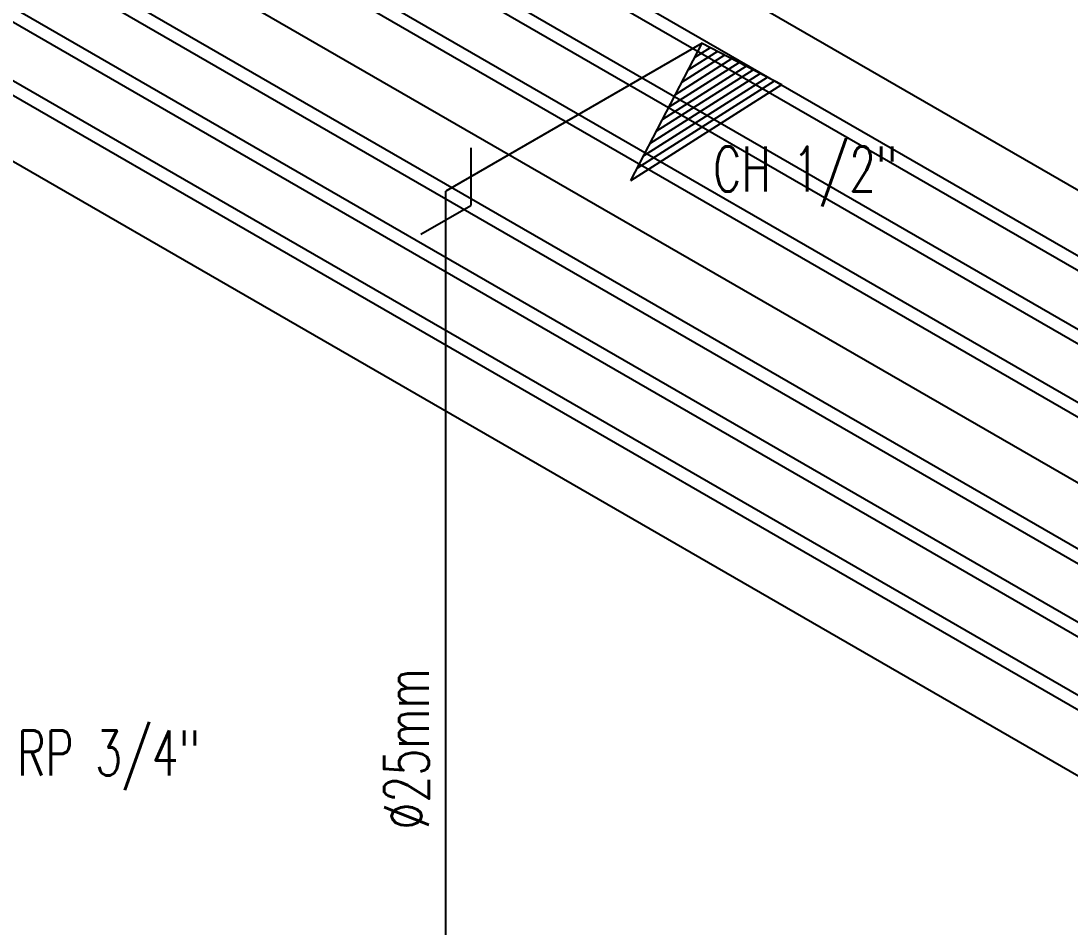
# Model space of a CAD drawing. Header units: millimetres. Extents: x 474.7 to 528.3, y 13.1 to 23.5.
# Drawn here: x 482.545 to 483.715, y 15.197 to 16.207 of the extents above; entities that cross this region are included whole.
import ezdxf

# ---------------------------------------------------------------- set-up
doc = ezdxf.new("R2010")
doc.units = ezdxf.units.MM
doc.header["$LTSCALE"] = 2.5
for name, color, linetype in [('I-AGUA FRIA', 5, 'Continuous'), ('I-ARQ', 8, 'Continuous'), ('I-CONEXAO', 1, 'Continuous'), ('I-NORMO_INST', 4, 'Continuous')]:
    doc.layers.add(name, color=color, linetype=linetype)
doc.styles.add('25', font='ROMANS.SHX', dxfattribs={"width": 0.7, "height": 0.05})

# ---------------------------------------------------------------- blocks, each defined once
blk = doc.blocks.new('*U13')
for p in [(0.2857, 2.2608, -9.3786), (0, 0.964)]:
    blk.add_line(p, (0, 2.0959))
at = {"layer": 'I-CONEXAO'}
for p, q in [((0.2061, 2.1077, -9.4105), (0.2857, 2.2608, -9.3786)), ((0.2857, 2.2608, -9.3786), (0.3743, 2.2145, -9.4493)), ((0.2061, 2.1077, -9.4105), (0.3743, 2.2145, -9.5513)), ((0.0277, 2.1439), (0.0277, 2.0798)), ((-0.0277, 2.0478), (0.0277, 2.0798))]:
    blk.add_line(p, q, dxfattribs=at)
at = {"layer": 'I-CONEXAO', "color": 8}
for p, q in [((0.2631, 2.2173, -9.4582), (0.3109, 2.2476, -9.4982)), ((0.2702, 2.231, -9.4641), (0.303, 2.2518, -9.4916)), ((0.2773, 2.2447, -9.4701), (0.2951, 2.2559, -9.4849)), ((0.2417, 2.1762, -9.4403), (0.3347, 2.2352, -9.5181)), ((0.2488, 2.1899, -9.4462), (0.3268, 2.2394, -9.5115)), ((0.256, 2.2036, -9.4522), (0.3188, 2.2435, -9.5049)), ((0.2275, 2.1488, -9.4284), (0.3505, 2.2269, -9.5314)), ((0.2346, 2.1625, -9.4343), (0.3426, 2.2311, -9.5248)), ((0.2133, 2.1214, -9.4164), (0.3664, 2.2186, -9.5447)), ((0.2204, 2.1351, -9.4224), (0.3585, 2.2228, -9.5381))]:
    blk.add_line(p, q, dxfattribs=at)
at = {"layer": 'I-NORMO_INST', "style": '25', "width": 0.7}
for s, p in [('CH 1/2"', (0.2978, 2.0954, -4.8257)), ('RP 3/4"', (0.0948, 1.1137, 13.9314))]:
    blk.add_text(s, height=0.05, dxfattribs=at).set_placement(p)
blk.add_text('%%C25mm', height=0.05, rotation=90, dxfattribs=at).set_placement((-0.0188, 1.3839, 11.8208))

msp = doc.modelspace()

# ---------------------------------------------------------------- linework, layer by layer
at = {"layer": 'I-ARQ', "extrusion": (0, 0.816497, 0.57735)}
for p, q in [((481.969, 17.031, 7.8218), (484.9071, 15.3347, 10.2207)), ((481.9054, 16.9943, 7.8738), (484.8434, 15.298, 10.2727)), ((481.8913, 16.9861, 7.8853), (484.8293, 15.2898, 10.2842)), ((481.8347, 16.9534, 7.9315), (484.7727, 15.2572, 10.3304)), ((481.8206, 16.9453, 7.9431), (484.7586, 15.249, 10.342)), ((481.764, 16.9126, 7.9893), (484.702, 15.2163, 10.3881)), ((481.7498, 16.9045, 8.0008), (484.6879, 15.2082, 10.3997)), ((481.6862, 16.8677, 8.0528), (484.6242, 15.1714, 10.4517)), ((481.6226, 16.831, 8.1047), (484.5606, 15.1347, 10.5036)), ((481.6084, 16.8228, 8.1163), (484.5464, 15.1265, 10.5152)), ((481.5377, 16.782, 8.174), (484.4757, 15.0857, 10.5729)), ((481.5519, 16.7901, 8.1625), (484.4899, 15.0939, 10.5614)), ((481.4811, 16.7493, 8.2202), (484.4192, 15.053, 10.6191)), ((481.467, 16.7412, 8.2317), (484.405, 15.0449, 10.6306)), ((481.4034, 16.7044, 8.2837), (484.3414, 15.0081, 10.6826))]:
    msp.add_line(p, q, dxfattribs=at)

# ---------------------------------------------------------------- block references
at = {"layer": 'I-AGUA FRIA'}
for p in [(482.4454, 14.2522, 12.6007), (483.018, 13.9216, 12.6007)]:
    msp.add_blockref('*U13', p, dxfattribs=at)

doc.saveas('drawing.dxf')
